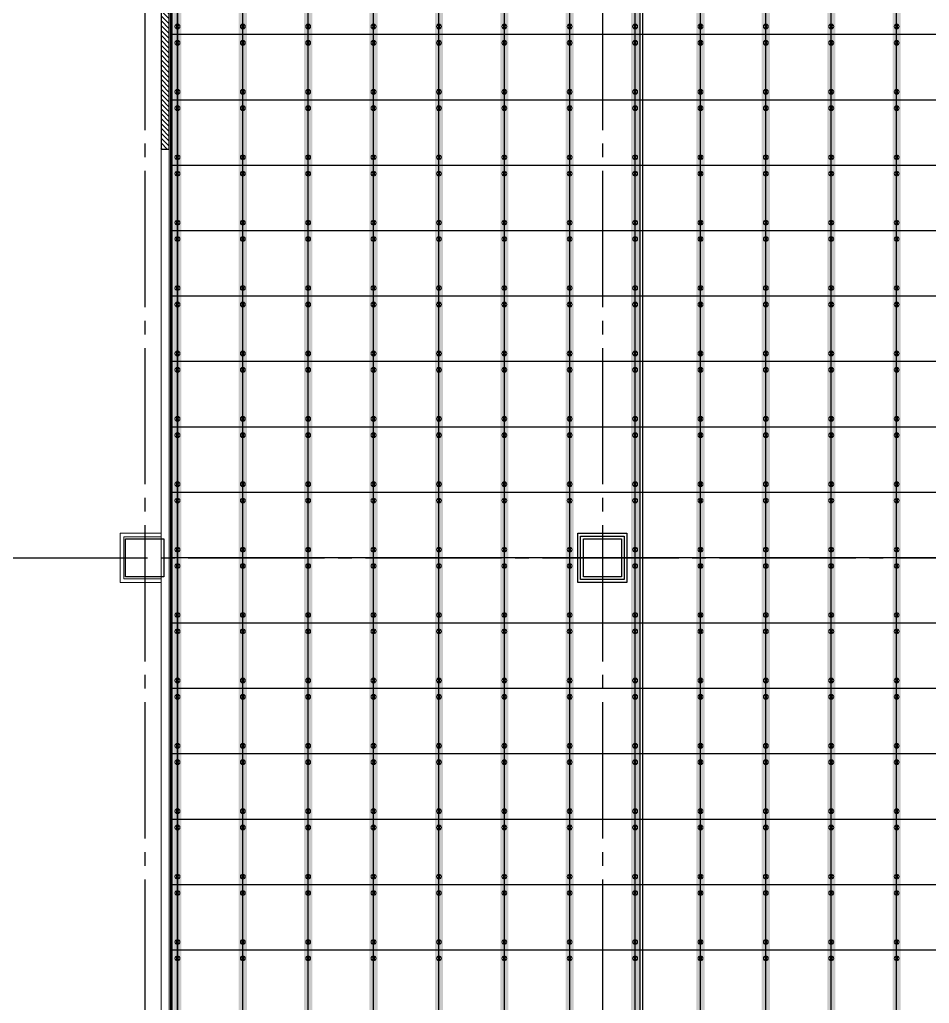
# Model space of a CAD drawing. Header units: millimetres. Extents: x -960 to 41501, y -1010 to 11880.
# Drawn here: x 1570 to 3240, y 5182 to 6987 of the extents above; entities that cross this region are included whole.
import ezdxf
from ezdxf.enums import TextEntityAlignment as Align

# ---------------------------------------------------------------- set-up
doc = ezdxf.new("R2010")
doc.units = ezdxf.units.MM
doc.header["$LTSCALE"] = 100
doc.linetypes.add('X-S-FAB-L10$0$COL-CEN-LIN', pattern=[3.25, 2.5, -0.25, 0.25, -0.25])
for name, color, linetype in [('0-XREF', 7, 'Continuous'), ('188K-SM-03-F10-ARCH-CEIL-Y2257103$0$K-CEIL-4.2', 6, 'Continuous'), ('188K-SM-03-F10-ARCH-CEIL-Y2257103$0$K-CEIL-4.2-AREA', 6, 'Continuous'), ('188K-SM-03-F10-ARCH-CEIL-Y2257103$0$K-鋼構', 111, 'Continuous'), ('188K-SM-03-F10-ARCH-PA-Y2257103$0$K-P1S-4.2-單抗', 53, 'Continuous'), ('188K-SM-03-F10-ARCH-PA-Y2257103$0$K-P2D-4.2-雙抗', 53, 'Continuous'), ('188K-SM-03-F10-ARCH-PA-Y2257103$0$K-岩棉 2hr 7.5-單抗', 53, 'Continuous'), ('X-S-FAB-L10$0$0-DIM-TXT', 8, 'Continuous'), ('X-S-FAB-L10$0$A-WALL-IN', 8, 'Continuous'), ('X-S-FAB-L10$0$BLOCK', 8, 'Continuous'), ('X-S-FAB-L10$0$CCL', 8, 'X-S-FAB-L10$0$COL-CEN-LIN'), ('X-S-FAB-L10$0$COL-S', 8, 'Continuous'), ('X-S-FAB-L10$0$S-FNDN', 8, 'Continuous'), ('X-S-FAB-L10$0$WALL_188K_IN', 8, 'Continuous')]:
    doc.layers.add(name, color=color, linetype=linetype)
doc.layers.add('188K-SM-03-F10-ARCH-CEIL-Y2257103$0$K-吊點-標準', color=6, linetype='Continuous', lineweight=9)
doc.styles.add('X-S-FAB-L10$0$CHINA', font='simplex.shx', dxfattribs={"width": 0.75, "bigfont": 'chineset.shx'})
doc.styles.add('X-S-FAB-L10$0$Standard', font='', dxfattribs={"width": 0.8})
doc.styles.add('X-S-FAB-L10$0$TG_NOTE_TEXT', font='simplex.shx', dxfattribs={"width": 0.75, "bigfont": 'chineset.shx'})
doc.styles.get('X-S-FAB-L10$0$Standard').set_extended_font_data('Microsoft JhengHei')

# ---------------------------------------------------------------- blocks, each defined once
blk = doc.blocks.new('X-S-FAB-L10$0$FAB2-L05')
at = {"layer": 'X-S-FAB-L10$0$CCL'}
for p, q in [((-24360, 11005), (-24360, 0)), ((-23520, 11005), (-23520, 0)), ((-26880, 6720), (1210, 6720))]:
    blk.add_line(p, q, dxfattribs=at)
at = {"layer": 'X-S-FAB-L10$0$COL-S'}
for points in [[(-24395, 6755), (-24325, 6755), (-24325, 6685), (-24395, 6685)], [(-23555, 6755), (-23485, 6755), (-23485, 6685), (-23555, 6685)]]:
    blk.add_lwpolyline(points, close=True, dxfattribs=at)
blk = doc.blocks.new('X-S-FAB-L10')
at = {"layer": 'X-S-FAB-L10$0$WALL_188K_IN'}
h = blk.add_hatch(dxfattribs=at)
h.set_pattern_fill('LINE', color=256, scale=2, angle=135)
h.set_pattern_definition([(135, (1845, 7051.6165), (-4.49013, -4.49013), [])])
h.paths.add_polyline_path([(1845, 6750), (1845, 7150), (1830, 7150), (1830, 6750)])
at = {"layer": 'X-S-FAB-L10$0$A-WALL-IN', "lineweight": 0}
blk.add_line((1845, 6750), (1830, 6750), dxfattribs=at)
at = {"layer": 'X-S-FAB-L10$0$A-WALL-IN', "lineweight": 0, "flags": 128}
for points in [[(1830, 6750), (1830, 6045)], [(1845, 2500), (1845, 6750)], [(1755, 6045), (1761.5, 6045)], [(1755, 6045), (1755, 5961.5)], [(1830, 6045), (1761.5, 6045)], [(1761.5, 5961.5), (1761.5, 6038.5)], [(1761.5, 6038.5), (1830, 6038.5)], [(1830, 6038.5), (1830, 6035)], [(1755, 5961.5), (1755, 5955)], [(1830, 5961.5), (1761.5, 5961.5)], [(1830, 5965), (1830, 5961.5)], [(1755, 5955), (1830, 5955)], [(1830, 5955), (1830, 4545)]]:
    blk.add_lwpolyline(points, dxfattribs=at)
at = {"layer": 'X-S-FAB-L10$0$COL-S'}
for p, q in [((1765, 6035), (1835, 6035)), ((1765, 5965), (1765, 6035)), ((1835, 6035), (1835, 5965)), ((2605, 6035), (2675, 6035)), ((2605, 5965), (2605, 6035)), ((2675, 6035), (2675, 5965)), ((1835, 5965), (1765, 5965)), ((2675, 5965), (2605, 5965))]:
    blk.add_line(p, q, dxfattribs=at)
at = {"layer": 'X-S-FAB-L10$0$S-FNDN', "lineweight": 0, "flags": 128}
blk.add_lwpolyline([(4350, 7470), (1830, 7470), (1830, 1500), (1812.5, 1500), (1812.5, -55), (9330, -55), (9330, 7470)], close=True, dxfattribs=at)
at = {"layer": 'X-S-FAB-L10$0$WALL_188K_IN'}
blk.add_lwpolyline([(1845, 6750), (1845, 7150), (1830, 7150), (1830, 6750)], close=True, dxfattribs=at)
at = {"layer": 'X-S-FAB-L10$0$BLOCK'}
blk.add_blockref('X-S-FAB-L10$0$FAB2-L05', (26160, -720), dxfattribs=at)
at = {"style": 'X-S-FAB-L10$0$TG_NOTE_TEXT', "width": 0.5, "flags": 1}
for p in [(7463.3, 9020), (18268.3, 8649), (11197.8, 4800.2), (16485.8, 4800.2), (25420.3, 2635), (13360, 320, 0), (7463.3, -33.3)]:
    blk.add_attdef('WH', text='', height=20, dxfattribs=at).set_placement(p, align=Align.BOTTOM_LEFT)
at = {"width": 0.5}
for style, p in [('X-S-FAB-L10$0$TG_NOTE_TEXT', (7585, 9020)), ('X-S-FAB-L10$0$TG_NOTE_TEXT', (18390, 8649)), ('X-S-FAB-L10$0$TG_NOTE_TEXT', (11117.5, 4813.5)), ('X-S-FAB-L10$0$TG_NOTE_TEXT', (16607.5, 4813.5)), ('X-S-FAB-L10$0$TG_NOTE_TEXT', (25350, 2635)), ('X-S-FAB-L10$0$Standard', (13129.4, 325, 0)), ('X-S-FAB-L10$0$TG_NOTE_TEXT', (7585, -20))]:
    blk.add_attdef('DESC', text='', height=10, dxfattribs=dict(at, style=style)).set_placement(p, align=Align.BOTTOM_LEFT)
for tag, style, p in [('TYPE', 'X-S-FAB-L10$0$TG_NOTE_TEXT', (7619.3, 9020)), ('NO', 'X-S-FAB-L10$0$TG_NOTE_TEXT', (7650.1, 9020)), ('TYPE', 'X-S-FAB-L10$0$TG_NOTE_TEXT', (18424.2, 8649)), ('NO', 'X-S-FAB-L10$0$TG_NOTE_TEXT', (18455, 8649)), ('NO', 'X-S-FAB-L10$0$TG_NOTE_TEXT', (11088.6, 4813.5)), ('TYPE', 'X-S-FAB-L10$0$TG_NOTE_TEXT', (11151.8, 4813.5)), ('TYPE', 'X-S-FAB-L10$0$TG_NOTE_TEXT', (16641.8, 4813.5)), ('NO', 'X-S-FAB-L10$0$TG_NOTE_TEXT', (16672.6, 4813.5)), ('NO', 'X-S-FAB-L10$0$TG_NOTE_TEXT', (25313, 2635)), ('TYPE', 'X-S-FAB-L10$0$TG_NOTE_TEXT', (25350, 2635)), ('NO', 'X-S-FAB-L10$0$Standard', (13100, 320, 0)), ('TYPE', 'X-S-FAB-L10$0$Standard', (13129.4, 320, 0)), ('TYPE', 'X-S-FAB-L10$0$TG_NOTE_TEXT', (7619.3, -20)), ('NO', 'X-S-FAB-L10$0$TG_NOTE_TEXT', (7650.1, -20))]:
    blk.add_attdef(tag, text='', height=10, dxfattribs=dict(at, style=style)).set_placement(p, align=Align.BOTTOM_RIGHT)
at = {"style": 'X-S-FAB-L10$0$TG_NOTE_TEXT', "width": 0.5, "flags": 1}
for rotation, p in [(180, (43, 7480)), (180, (943, 7480)), (90, (24310, 3717.8)), (270, (17080, 1711.7))]:
    blk.add_attdef('WH', text='', height=20, rotation=rotation, dxfattribs=at).set_placement(p, align=Align.BOTTOM_LEFT)
at = {"width": 0.5}
for rotation, style, p in [(180, 'X-S-FAB-L10$0$Standard', (317.6, 7480)), (180, 'X-S-FAB-L10$0$Standard', (1217.6, 7480)), (90, 'X-S-FAB-L10$0$TG_NOTE_TEXT', (24310, 3647.5)), (270, 'X-S-FAB-L10$0$TG_NOTE_TEXT', (17080, 1605))]:
    blk.add_attdef('DESC', text='', height=10, rotation=rotation, dxfattribs=dict(at, style=style)).set_placement(p, align=Align.BOTTOM_LEFT)
for tag, rotation, style, p in [('TYPE', 180, 'X-S-FAB-L10$0$Standard', (317.6, 7480)), ('NO', 180, 'X-S-FAB-L10$0$Standard', (347, 7480)), ('TYPE', 180, 'X-S-FAB-L10$0$Standard', (1217.6, 7480)), ('NO', 180, 'X-S-FAB-L10$0$Standard', (1247, 7480)), ('TYPE', 90, 'X-S-FAB-L10$0$TG_NOTE_TEXT', (24310, 3647.5)), ('NO', 90, 'X-S-FAB-L10$0$TG_NOTE_TEXT', (24310, 3610.5)), ('TYPE', 270, 'X-S-FAB-L10$0$TG_NOTE_TEXT', (17080, 1605)), ('NO', 270, 'X-S-FAB-L10$0$TG_NOTE_TEXT', (17080, 1573))]:
    blk.add_attdef(tag, text='', height=10, rotation=rotation, dxfattribs=dict(at, style=style)).set_placement(p, align=Align.BOTTOM_RIGHT)
at = {"layer": 'X-S-FAB-L10$0$0-DIM-TXT', "style": 'X-S-FAB-L10$0$CHINA', "width": 0.75}
for p in [(667.4, 7855.1, -2689.4), (22627.4, 6728.8), (25644.7, 6728.8), (24778.8, 5569.1), (1118.3, 4980), (417.8, 4594.6), (23874.8, 4355), (22927.4, 4330.1), (23749.9, 3901.4), (417.8, 3765.2), (1118.3, 3730), (417.8, 3115.8), (536.9, 2227.8), (16909, 1782.7), (888.4, 880.5), (16977.4, 750), (18878.8, 750), (25641.2, 553.2), (21364, 526.9)]:
    blk.add_attdef('HIG', text='', height=80, dxfattribs=at).set_placement(p, align=Align.MIDDLE_LEFT)
blk = doc.blocks.new('188K-SM-03-F10-ARCH-CEIL-Y2257103$0$A$C2CA95053')
h = blk.add_hatch(color=256)
edge = h.paths.add_edge_path()
edge.add_arc((0, 0), 0.5, 0, 360)
for p, q in [((3.2, 3.2), (-3.2, -3.2)), ((3.2, -3.2), (-3.2, 3.2))]:
    blk.add_line(p, q)
blk.add_lwpolyline([(-1.6, 2.5), (-1.6, -2.5), (1.6, -2.5), (1.6, 2.5)], close=True)
for radius in [4.5, 0.5]:
    blk.add_circle((0, 0), radius)
blk = doc.blocks.new('188K-SM-03-F10-ARCH-CEIL-Y2257103$0$天花板吊點-附調整片 - 3_8_螺桿吊架 100 mm 高調整片-V1-1FL')
blk.add_blockref('188K-SM-03-F10-ARCH-CEIL-Y2257103$0$A$C2CA95053', (0, 0))
blk = doc.blocks.new('188K-SM-03-F10-ARCH-CEIL-Y2257103')
at = {"layer": '188K-SM-03-F10-ARCH-CEIL-Y2257103$0$K-CEIL-4.2'}
for p, q in [((1860, 312.7), (1860, 8632.2)), ((1980, 312.7), (1980, 8632.2)), ((2100, 312.7), (2100, 8632.2)), ((2220, 312.7), (2220, 8632.2)), ((2340, 312.7), (2340, 8632.2)), ((2460, 312.7), (2460, 8632.2)), ((2580, 312.7), (2580, 8632.2)), ((2700, 312.7), (2700, 8632.2)), ((2820, 312.7), (2820, 8632.2)), ((2940, 312.7), (2940, 8632.2)), ((3060, 312.7), (3060, 8632.2)), ((3180, 312.7), (3180, 8632.2)), ((21180, 6960), (1847.7, 6960)), ((21180, 6840), (1847.7, 6840)), ((21180, 6720), (1847.7, 6720)), ((21180, 6600), (1847.7, 6600)), ((21180, 6480), (1847.7, 6480)), ((21180, 6360), (1847.7, 6360)), ((21180, 6240), (1847.7, 6240)), ((21181.7, 6120), (1847.7, 6120)), ((21180, 6000), (1847.7, 6000)), ((24297.2, 5880), (1847.7, 5880)), ((24297.2, 5760), (1847.7, 5760)), ((24297.2, 5640), (1847.7, 5640)), ((23572.2, 5520), (1847.7, 5520)), ((23572.2, 5400), (1847.7, 5400)), ((23572.2, 5280), (1847.7, 5280))]:
    blk.add_line(p, q, dxfattribs=at)
at = {"layer": '188K-SM-03-F10-ARCH-CEIL-Y2257103$0$K-CEIL-4.2-AREA', "elevation": 0}
blk.add_lwpolyline([(16747.2, 312.7), (14882.2, 312.7), (14882.2, 42.7), (14157.7, 42.7), (14157.7, 312.7), (1847.7, 312.7), (1847.7, 8305.8), (1767.7, 8305.8), (1767.7, 8632.2), (17592.2, 8632.2)], dxfattribs=at)
at = {"layer": '188K-SM-03-F10-ARCH-CEIL-Y2257103$0$K-CEIL-4.2-AREA'}
blk.add_lwpolyline([(2605, 6035), (2675, 6035), (2675, 5965), (2605, 5965)], close=True, dxfattribs=at)
at = {"layer": '188K-SM-03-F10-ARCH-CEIL-Y2257103$0$K-鋼構', "const_width": 15, "elevation": 0}
for points in [[(1860, 8769.9), (1860, 230)], [(1980, 8769.9), (1980, 230)], [(2100, 8769.9), (2100, 230)], [(2220, 8769.9), (2220, 230)], [(2340, 8769.9), (2340, 230)], [(2460, 8769.9), (2460, 230)], [(2580, 8769.9), (2580, 230)], [(2700, 8769.9), (2700, 230)], [(2820, 8769.9), (2820, 230)], [(2940, 8769.9), (2940, 230)], [(3060, 8769.9), (3060, 230)], [(3180, 8769.9), (3180, 230)]]:
    blk.add_lwpolyline(points, dxfattribs=at)
at = {"layer": '188K-SM-03-F10-ARCH-CEIL-Y2257103$0$K-吊點-標準', "color": 170, "lineweight": 18, "rotation": 179.9999999999997}
for p in [(1860, 6975), (1980, 6975), (2100, 6975), (2220, 6975), (2340, 6975), (2460, 6975), (2580, 6975), (2700, 6975), (2820, 6975), (2940, 6975), (3060, 6975), (3180, 6975), (1860, 6945), (1980, 6945), (2100, 6945), (2220, 6945), (2340, 6945), (2460, 6945), (2580, 6945), (2700, 6945), (2820, 6945), (2940, 6945), (3060, 6945), (3180, 6945), (1860, 6855), (1980, 6855), (2100, 6855), (2220, 6855), (2340, 6855), (2460, 6855), (2580, 6855), (2700, 6855), (2820, 6855), (2940, 6855), (3060, 6855), (3180, 6855), (1860, 6825), (1980, 6825), (2100, 6825), (2220, 6825), (2340, 6825), (2460, 6825), (2580, 6825), (2700, 6825), (2820, 6825), (2940, 6825), (3060, 6825), (3180, 6825), (1860, 6735), (1980, 6735), (2100, 6735), (2220, 6735), (2340, 6735), (2460, 6735), (2580, 6735), (2700, 6735), (2820, 6735), (2940, 6735), (3060, 6735), (3180, 6735), (1860, 6705), (1980, 6705), (2100, 6705), (2220, 6705), (2340, 6705), (2460, 6705), (2580, 6705), (2700, 6705), (2820, 6705), (2940, 6705), (3060, 6705), (3180, 6705), (1860, 6615), (1980, 6615), (2100, 6615), (2220, 6615), (2340, 6615), (2460, 6615), (2580, 6615), (2700, 6615), (2820, 6615), (2940, 6615), (3060, 6615), (3180, 6615), (1860, 6585), (1980, 6585), (2100, 6585), (2220, 6585), (2340, 6585), (2460, 6585), (2580, 6585), (2700, 6585), (2820, 6585), (2940, 6585), (3060, 6585), (3180, 6585), (1860, 6495), (1980, 6495), (2100, 6495), (2220, 6495), (2340, 6495), (2460, 6495), (2580, 6495), (2700, 6495), (2820, 6495), (2940, 6495), (3060, 6495), (3180, 6495), (1860, 6465), (1980, 6465), (2100, 6465), (2220, 6465), (2340, 6465), (2460, 6465), (2580, 6465), (2700, 6465), (2820, 6465), (2940, 6465), (3060, 6465), (3180, 6465), (1860, 6375), (1980, 6375), (2100, 6375), (2220, 6375), (2340, 6375), (2460, 6375), (2580, 6375), (2700, 6375), (2820, 6375), (2940, 6375), (3060, 6375), (3180, 6375), (1860, 6345), (1980, 6345), (2100, 6345), (2220, 6345), (2340, 6345), (2460, 6345), (2580, 6345), (2700, 6345), (2820, 6345), (2940, 6345), (3060, 6345), (3180, 6345), (1860, 6255), (1980, 6255), (2100, 6255), (2220, 6255), (2340, 6255), (2460, 6255), (2580, 6255), (2700, 6255), (2820, 6255), (2940, 6255), (3060, 6255), (3180, 6255), (1860, 6225), (1980, 6225), (2100, 6225), (2220, 6225), (2340, 6225), (2460, 6225), (2580, 6225), (2700, 6225), (2820, 6225), (2940, 6225), (3060, 6225), (3180, 6225), (1860, 6135), (1980, 6135), (2100, 6135), (2220, 6135), (2340, 6135), (2460, 6135), (2580, 6135), (2700, 6135), (2820, 6135), (2940, 6135), (3060, 6135), (3180, 6135), (1860, 6105), (1980, 6105), (2100, 6105), (2220, 6105), (2340, 6105), (2460, 6105), (2580, 6105), (2700, 6105), (2820, 6105), (2940, 6105), (3060, 6105), (3180, 6105), (1860, 6015), (1980, 6015), (2100, 6015), (2220, 6015), (2340, 6015), (2460, 6015), (2580, 6015), (2700, 6015), (2820, 6015), (2940, 6015), (3060, 6015), (3180, 6015), (1860, 5985), (1980, 5985), (2100, 5985), (2220, 5985), (2340, 5985), (2460, 5985), (2580, 5985), (2700, 5985), (2820, 5985), (2940, 5985), (3060, 5985), (3180, 5985), (1860, 5895), (1980, 5895), (2100, 5895), (2220, 5895), (2340, 5895), (2460, 5895), (2580, 5895), (2700, 5895), (2820, 5895), (2940, 5895), (3060, 5895), (3180, 5895), (1860, 5865), (1980, 5865), (2100, 5865), (2220, 5865), (2340, 5865), (2460, 5865), (2580, 5865), (2700, 5865), (2820, 5865), (2940, 5865), (3060, 5865), (3180, 5865), (1860, 5775), (1980, 5775), (2100, 5775), (2220, 5775), (2340, 5775), (2460, 5775), (2580, 5775), (2700, 5775), (2820, 5775), (2940, 5775), (3060, 5775), (3180, 5775), (1860, 5745), (1980, 5745), (2100, 5745), (2220, 5745), (2340, 5745), (2460, 5745), (2580, 5745), (2700, 5745), (2820, 5745), (2940, 5745), (3060, 5745), (3180, 5745), (1860, 5655), (1980, 5655), (2100, 5655), (2220, 5655), (2340, 5655), (2460, 5655), (2580, 5655), (2700, 5655), (2820, 5655), (2940, 5655), (3060, 5655), (3180, 5655), (1860, 5625), (1980, 5625), (2100, 5625), (2220, 5625), (2340, 5625), (2460, 5625), (2580, 5625), (2700, 5625), (2820, 5625), (2940, 5625), (3060, 5625), (3180, 5625), (1860, 5535), (1980, 5535), (2100, 5535), (2220, 5535), (2340, 5535), (2460, 5535), (2580, 5535), (2700, 5535), (2820, 5535), (2940, 5535), (3060, 5535), (3180, 5535), (1860, 5505), (1980, 5505), (2100, 5505), (2220, 5505), (2340, 5505), (2460, 5505), (2580, 5505), (2700, 5505), (2820, 5505), (2940, 5505), (3060, 5505), (3180, 5505), (1860, 5415), (1980, 5415), (2100, 5415), (2220, 5415), (2340, 5415), (2460, 5415), (2580, 5415), (2700, 5415), (2820, 5415), (2940, 5415), (3060, 5415), (3180, 5415), (1860, 5385), (1980, 5385), (2100, 5385), (2220, 5385), (2340, 5385), (2460, 5385), (2580, 5385), (2700, 5385), (2820, 5385), (2940, 5385), (3060, 5385), (3180, 5385), (1860, 5295), (1980, 5295), (2100, 5295), (2220, 5295), (2340, 5295), (2460, 5295), (2580, 5295), (2700, 5295), (2820, 5295), (2940, 5295), (3060, 5295), (3180, 5295), (1860, 5265), (1980, 5265), (2100, 5265), (2220, 5265), (2340, 5265), (2460, 5265), (2580, 5265), (2700, 5265), (2820, 5265), (2940, 5265), (3060, 5265), (3180, 5265)]:
    blk.add_blockref('188K-SM-03-F10-ARCH-CEIL-Y2257103$0$天花板吊點-附調整片 - 3_8_螺桿吊架 100 mm 高調整片-V1-1FL', p, dxfattribs=at)
blk = doc.blocks.new('188K-SM-03-F10-ARCH-PA-Y2257103')
at = {"layer": '188K-SM-03-F10-ARCH-PA-Y2257103$0$K-P1S-4.2-單抗'}
for points in [[(2595, 6045), (2685, 6045), (2685, 5955), (2595, 5955)], [(2600, 6040), (2680, 6040), (2680, 5960), (2600, 5960)]]:
    blk.add_lwpolyline(points, close=True, dxfattribs=at)
at = {"layer": '188K-SM-03-F10-ARCH-PA-Y2257103$0$K-P2D-4.2-雙抗'}
for p, q in [((2709, 3474.7), (2709, 8295)), ((2714, 3474.7), (2714, 8295))]:
    blk.add_line(p, q, dxfattribs=at)
at = {"layer": '188K-SM-03-F10-ARCH-PA-Y2257103$0$K-岩棉 2hr 7.5-單抗'}
for p, q in [((1850, 8308, 0), (1850, 310)), ((1860, 8318, 0), (1860, 310, 0))]:
    blk.add_line(p, q, dxfattribs=at)

msp = doc.modelspace()

# ---------------------------------------------------------------- block references
at = {"layer": '0-XREF'}
for name in ['X-S-FAB-L10', '188K-SM-03-F10-ARCH-PA-Y2257103', '188K-SM-03-F10-ARCH-CEIL-Y2257103']:
    msp.add_blockref(name, (0, 0), dxfattribs=at)

doc.saveas('drawing.dxf')
